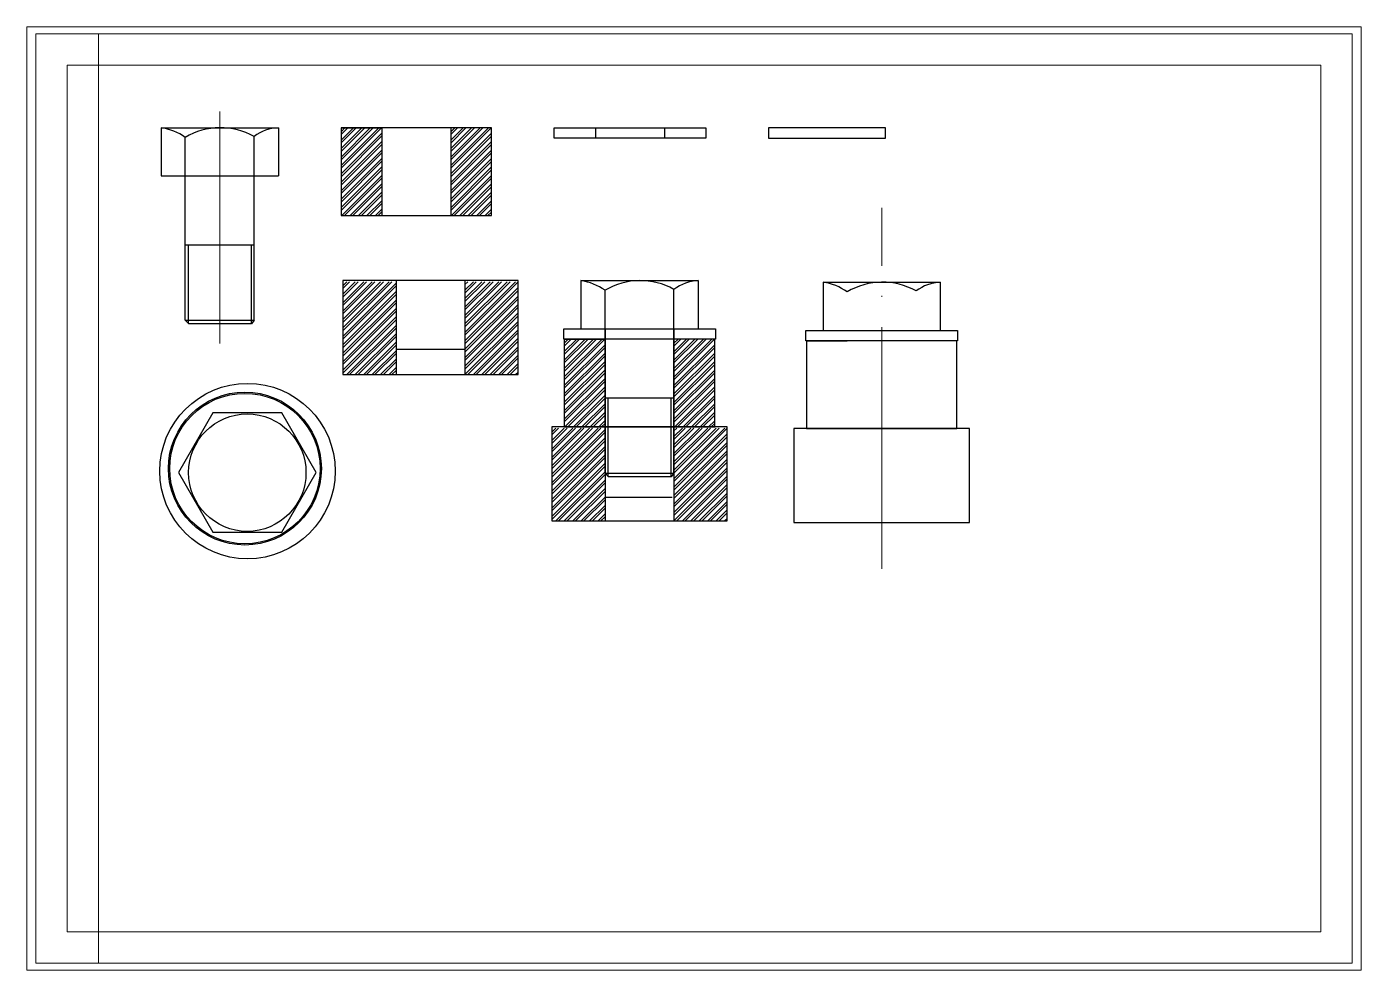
# Paper-space layout 'Layout1' of a CAD drawing. Header units: millimetres. Extents: x 30 to 267, y 21 to 189.
# The model-space entities are those that its viewports show. They can reach past a viewport. Long polylines and large blocks are cut down to what shows.
import ezdxf

# ---------------------------------------------------------------- set-up
doc = ezdxf.new("R2010")
doc.units = ezdxf.units.MM
doc.linetypes.add('ACAD_ISO04W100', pattern=[30, 24, -3, 0, -3])
for name, color, linetype, lineweight in [('axe', 7, 'ACAD_ISO04W100', 15), ('format', 210, 'Continuous', 15), ('muchii groase', 255, 'Continuous', 30), ('P1', 130, 'Continuous', 30), ('P2', 50, 'Continuous', 30), ('P3', 172, 'Continuous', 30), ('P4', 10, 'Continuous', 30)]:
    doc.layers.add(name, color=color, linetype=linetype, lineweight=lineweight)
doc.layers.add('linie subtire', color=7, linetype='Continuous', plot=False)

msp = doc.modelspace()

# ---------------------------------------------------------------- hatches: boundary and pattern name
at = {"layer": 'linie subtire'}
h = msp.add_hatch(dxfattribs=at)
h.set_pattern_fill('ANSI32', color=256, scale=0.2)
h.set_pattern_definition([(45, (-21.7, 0.8), (-1.347038, 1.347038), []), (45, (-20.802, 0.8), (-1.347038, 1.347038), [])])
h.paths.add_polyline_path([(97.4, 238.65), (110.4, 238.65), (110.4, 266.65), (97.4, 266.65)])
h.paths.add_polyline_path([(145.4, 266.65), (132.4, 266.65), (132.4, 238.65), (145.4, 238.65)])
h = msp.add_hatch(dxfattribs=at)
h.set_pattern_fill('ANSI32', color=256, scale=0.2)
h.set_pattern_definition([(45, (-18.4155, -48.3522), (-1.347038, 1.347038), []), (45, (-17.5175, -48.3522), (-1.347038, 1.347038), [])])
h.paths.add_polyline_path([(114.96, 217.49), (97.96, 217.49), (97.96, 187.85), (114.96, 187.85)])
h.paths.add_polyline_path([(153.96, 217.49), (136.96, 217.49), (136.96, 187.85), (153.96, 187.85)])
h = msp.add_hatch(dxfattribs=at)
h.set_pattern_fill('ANSI32', color=256, scale=0.2)
h.set_pattern_definition([(45, (49.5645, -66.7), (-1.347038, 1.347038), []), (45, (50.4625, -66.7), (-1.347038, 1.347038), [])])
h.paths.add_polyline_path([(168.66, 171.15), (181.66, 171.15), (181.66, 199.15), (168.66, 199.15)])
h.paths.add_polyline_path([(216.66, 199.15), (203.66, 199.15), (203.66, 171.15), (216.66, 171.15)])
h = msp.add_hatch(dxfattribs=at)
h.set_pattern_fill('ANSI32', color=256, scale=0.2)
h.set_pattern_definition([(45, (48.2845, -95.0522), (-1.347038, 1.347038), []), (45, (49.1825, -95.0522), (-1.347038, 1.347038), [])])
h.paths.add_polyline_path([(181.66, 170.79), (164.66, 170.79), (164.66, 141.15), (181.66, 141.15)])
h.paths.add_polyline_path([(220.66, 170.79), (203.66, 170.79), (203.66, 141.15), (220.66, 141.15)])

# ---------------------------------------------------------------- linework, layer by layer
at = {"layer": 'axe'}
for p, q in [((58.7, 271.86), (58.7, 197.75)), ((269.95, 125.88), (269.95, 241.04))]:
    msp.add_line(p, q, dxfattribs=at)
at = {"layer": 'format'}
for p, q in [((20, 0), (20, 296.65)), ((115, 286.65), (115, 286.65))]:
    msp.add_line(p, q, dxfattribs=at)
for points in [[(0, 0), (420.1, 0), (420.1, 296.65), (0, 296.65)], [(10, 10), (410.1, 10), (410.1, 286.65), (10, 286.65)]]:
    msp.add_lwpolyline(points, close=True, dxfattribs=at)
at = {"layer": 'muchii groase'}
for p, q in [((233.8, 266.65), (233.8, 263.35)), ((271.2, 266.65), (233.8, 266.65)), ((271.2, 263.35), (271.2, 266.65)), ((233.8, 263.35), (271.2, 263.35))]:
    msp.add_line(p, q, dxfattribs=at)
msp.add_lwpolyline([(56.49, 175.66), (45.49, 156.61), (56.49, 137.56), (78.49, 137.56), (89.49, 156.61), (78.49, 175.66)], close=True, dxfattribs=at)
for centre, radius in [((67.56, 157.05), 28), ((66.73, 157.87), 24.4), ((66.73, 157.87), 24), ((67.49, 156.56), 18.73)]:
    msp.add_circle(centre, radius, dxfattribs=at)
at = {"layer": 'P1'}
for p, q in [((40, 266.65), (77.4, 266.65)), ((40, 266.65), (40, 251.25)), ((77.4, 266.65), (77.4, 251.25)), ((47.7, 205.25), (47.7, 263.55)), ((69.7, 205.25), (69.7, 263.84)), ((40, 251.25), (77.4, 251.25)), ((47.7, 229.25), (69.7, 229.25)), ((48.69, 204.12), (48.69, 229.25)), ((68.83, 204.03), (68.83, 229.25)), ((173.96, 217.85), (211.36, 217.85)), ((173.96, 217.85), (173.96, 202.45)), ((211.36, 217.85), (211.36, 202.45)), ((251.25, 217.36), (288.65, 217.36)), ((251.25, 217.36), (251.25, 201.96)), ((288.65, 217.36), (288.65, 201.96)), ((181.66, 156.45), (181.66, 214.75)), ((203.66, 156.45), (203.66, 215.04)), ((47.7, 205.25), (69.7, 205.25)), ((47.7, 205.25), (48.69, 204.12)), ((69.7, 205.25), (68.83, 204.03)), ((48.69, 204.12), (68.83, 204.12)), ((173.96, 202.45), (211.36, 202.45)), ((251.25, 201.96), (288.65, 201.96)), ((181.66, 180.45), (203.66, 180.45)), ((182.66, 155.32), (182.66, 180.45)), ((202.79, 155.23), (202.79, 180.45)), ((181.66, 156.45), (203.66, 156.45)), ((181.66, 156.45), (182.66, 155.32)), ((182.66, 155.32), (202.79, 155.32)), ((203.66, 156.45), (202.79, 155.23))]:
    msp.add_line(p, q, dxfattribs=at)
for centre in [(58.7, 204.3), (192.66, 155.5)]:
    msp.add_circle(centre, 5.167583532800725e-14, dxfattribs=at)
for centre, radius, start, end in [((37.13, 248.37), 18.5, 55.1521, 81.0665), ((58.95, 244.65), 22, 60.7487, 120.7544), ((78.27, 252.28), 14.4, 93.4809, 126.5552), ((171.09, 199.57), 18.5, 55.1521, 81.0665), ((192.91, 195.85), 22, 60.7487, 120.7544), ((212.24, 203.48), 14.4, 93.4809, 126.5552), ((248.38, 199.08), 18.5, 55.1521, 81.0665), ((270.2, 195.36), 22, 60.7487, 120.7544), ((289.53, 202.99), 14.4, 93.4809, 126.5552)]:
    msp.add_arc(centre, radius, start, end, dxfattribs=at)
at = {"layer": 'P2'}
for p, q in [((97.4, 266.65), (97.4, 238.65)), ((145.4, 266.65), (97.4, 266.65)), ((97.4, 266.65), (110.4, 266.65)), ((110.4, 266.65), (110.4, 238.65)), ((145.4, 266.65), (132.4, 266.65)), ((132.4, 266.65), (132.4, 238.65)), ((145.4, 238.65), (145.4, 266.65)), ((97.4, 238.65), (145.4, 238.65)), ((168.66, 199.15), (168.66, 171.15)), ((216.66, 199.15), (168.66, 199.15)), ((168.66, 199.15), (181.66, 199.15)), ((181.66, 199.15), (181.66, 171.15)), ((216.66, 199.15), (203.66, 199.15)), ((203.66, 199.15), (203.66, 171.15)), ((216.66, 171.15), (216.66, 199.15)), ((245.95, 198.66), (245.95, 170.66)), ((293.95, 198.66), (245.95, 198.66)), ((245.95, 198.66), (258.95, 198.66)), ((293.95, 198.66), (280.95, 198.66)), ((293.95, 170.66), (293.95, 198.66)), ((168.66, 171.15), (216.66, 171.15)), ((245.95, 170.66), (293.95, 170.66))]:
    msp.add_line(p, q, dxfattribs=at)
at = {"layer": 'P3'}
for p, q in [((97.96, 217.85), (97.96, 187.85)), ((153.96, 217.85), (97.96, 217.85)), ((114.96, 217.85), (114.96, 187.85)), ((136.96, 217.85), (136.96, 187.85)), ((153.96, 187.85), (153.96, 217.85)), ((136.96, 195.85), (114.96, 195.85)), ((97.96, 187.85), (153.96, 187.85)), ((164.66, 171.15), (164.66, 141.15)), ((220.66, 171.15), (164.66, 171.15)), ((181.66, 171.15), (181.66, 141.15)), ((203.66, 171.15), (203.66, 141.15)), ((220.66, 141.15), (220.66, 171.15)), ((241.95, 170.66), (241.95, 140.66)), ((297.95, 170.66), (241.95, 170.66)), ((297.95, 140.66), (297.95, 170.66)), ((181.97, 148.79), (203.03, 148.79)), ((164.66, 141.15), (220.66, 141.15)), ((241.95, 140.66), (297.95, 140.66))]:
    msp.add_line(p, q, dxfattribs=at)
at = {"layer": 'P4'}
for p, q in [((165.4, 266.65), (213.8, 266.65)), ((165.4, 263.35), (165.4, 266.65)), ((178.6, 266.65), (178.6, 263.35)), ((200.6, 266.65), (200.6, 263.35)), ((213.8, 266.65), (213.8, 263.35)), ((213.8, 263.35), (165.4, 263.35)), ((168.46, 202.45), (216.86, 202.45)), ((168.46, 199.15), (168.46, 202.45)), ((181.66, 202.45), (181.66, 199.15)), ((203.66, 202.45), (203.66, 199.15)), ((216.86, 202.45), (216.86, 199.15)), ((245.75, 201.96), (294.15, 201.96)), ((245.75, 198.66), (245.75, 201.96)), ((294.15, 201.96), (294.15, 198.66)), ((216.86, 199.15), (168.46, 199.15)), ((294.15, 198.66), (245.75, 198.66))]:
    msp.add_line(p, q, dxfattribs=at)

psp = doc.layouts.get("Layout1")

# ---------------------------------------------------------------- viewports
at = {"layer": 'format', "view_target_point": (358.07, 214.16)}
psp.add_viewport(center=(148.48, 104.99), size=(237.57, 167.9787), view_center_point=(-148.03, -65.84), view_height=301.1401, dxfattribs=at)

doc.saveas('drawing.dxf')
